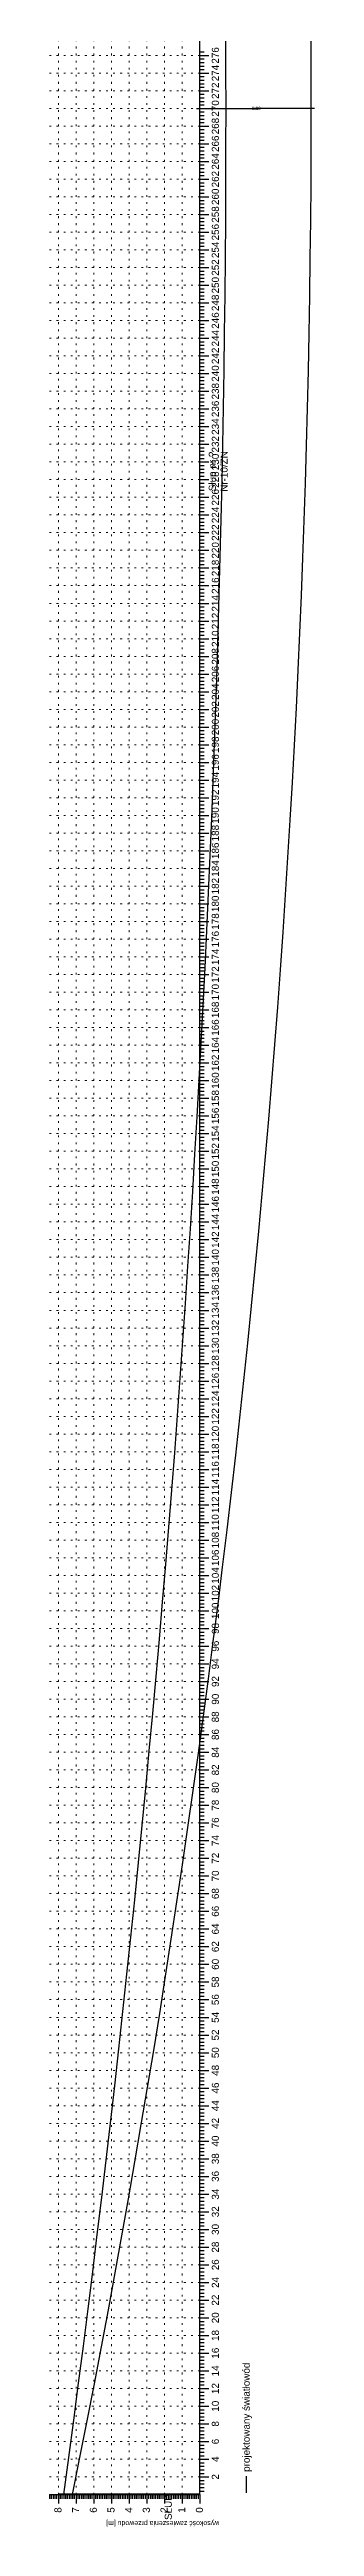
# Model space of a CAD drawing. Header units: inches. Extents: x -863 to 1426, y 1206 to 1480.
# Drawn here: x 713.6 to 728.6, y 1205.9 to 1346 of the extents above; entities that cross this region are included whole.
import ezdxf
from ezdxf.enums import TextEntityAlignment as Align

# ---------------------------------------------------------------- set-up
doc = ezdxf.new("R2010")
doc.units = ezdxf.units.IN
doc.header["$MEASUREMENT"] = 0
doc.linetypes.add('ACAD_ISO07W100', pattern=[3, 0, -3])
doc.layers.add('ramka', color=7, linetype='Continuous', plot=False)
doc.styles.get("Standard").update_dxf_attribs({"font": 'arial.ttf'})
doc.dimstyles.get("Standard").update_dxf_attribs({"dimtxt": 0.25, "dimasz": 0.18, "dimexe": 0.18, "dimexo": 0.0625, "dimgap": -0.09, "dimtad": 0, "dimtih": 1, "dimtoh": 1, "dimzin": 0, "dimdsep": 46, "dimtxsty": 'Standard', "dimcen": 0.09, "dimadec": 0, "dimazin": 0, "dimtfac": 1, "dimtofl": 0, "dimtmove": 0, "dimatfit": 3, "dimfxl": 1, "dimtolj": 1, "dimtzin": 0, "dimarcsym": 0})

# ---------------------------------------------------------------- blocks, each defined once
blk = doc.blocks.new('*D19')
at = {"color": 0, "lineweight": -2}
for p, q in [((721.95, 1342.68), (725.46, 1342.68)), ((722.13, 1342.58), (722.13, 1342.86)), ((728.61, 1342.68), (725.1, 1342.68)), ((728.43, 1342.73), (728.43, 1342.86))]:
    blk.add_line(p, q, dxfattribs=at)
at = {"color": 0}
for points in [[(721.95, 1342.71), (721.95, 1342.65), (722.13, 1342.68)], [(728.61, 1342.71), (728.61, 1342.65), (728.43, 1342.68)]]:
    blk.add_solid(points, dxfattribs=at)
at = {"layer": 'Defpoints', "color": 0}
for p in [(722.13, 1342.68), (722.13, 1342.52), (728.43, 1342.67)]:
    blk.add_point(p, dxfattribs=at)
at = {"color": 0, "lineweight": 25, "insert": (725.28, 1342.68), "char_height": 0.18, "attachment_point": 5}
blk.add_mtext('\\A1;-6.30', dxfattribs=at)

msp = doc.modelspace()

# ---------------------------------------------------------------- linework, layer by layer
at = {"linetype": 'ACAD_ISO07W100', "lineweight": 15, "ltscale": 0.1}
for p, q in [((714.131, 1207.677), (714.131, 1477.677)), ((715.131, 1207.677), (715.131, 1477.677)), ((716.131, 1207.677), (716.131, 1477.677)), ((717.131, 1207.677), (717.131, 1477.677)), ((718.131, 1207.677), (718.131, 1477.677)), ((719.131, 1207.677), (719.131, 1477.677)), ((720.131, 1207.677), (720.131, 1477.677)), ((721.131, 1207.677), (721.131, 1477.677)), ((722.131, 1207.677), (722.131, 1477.677)), ((722.131, 1345.677), (713.631, 1345.677)), ((722.131, 1344.677), (713.631, 1344.677)), ((722.131, 1343.677), (713.631, 1343.677)), ((722.131, 1342.677), (713.631, 1342.677)), ((722.131, 1341.677), (713.631, 1341.677)), ((722.131, 1340.677), (713.631, 1340.677)), ((722.131, 1339.677), (713.631, 1339.677)), ((722.131, 1338.677), (713.631, 1338.677)), ((722.131, 1337.677), (713.631, 1337.677)), ((722.131, 1336.677), (713.631, 1336.677)), ((722.131, 1335.677), (713.631, 1335.677)), ((722.131, 1334.677), (713.631, 1334.677)), ((722.131, 1333.677), (713.631, 1333.677)), ((722.131, 1332.677), (713.631, 1332.677)), ((722.131, 1331.677), (713.631, 1331.677)), ((722.131, 1330.677), (713.631, 1330.677)), ((722.131, 1329.677), (713.631, 1329.677)), ((722.131, 1328.677), (713.631, 1328.677)), ((722.131, 1327.677), (713.631, 1327.677)), ((722.131, 1326.677), (713.631, 1326.677)), ((722.131, 1325.677), (713.631, 1325.677)), ((722.131, 1324.677), (713.631, 1324.677)), ((722.131, 1323.677), (713.631, 1323.677)), ((722.131, 1322.677), (713.631, 1322.677)), ((722.131, 1321.677), (713.631, 1321.677)), ((722.131, 1320.677), (713.631, 1320.677)), ((722.131, 1319.677), (713.631, 1319.677)), ((722.131, 1318.677), (713.631, 1318.677)), ((722.131, 1317.677), (713.631, 1317.677)), ((722.131, 1316.677), (713.631, 1316.677)), ((722.131, 1315.677), (713.631, 1315.677)), ((722.131, 1314.677), (713.631, 1314.677)), ((722.131, 1313.677), (713.631, 1313.677)), ((722.131, 1312.677), (713.631, 1312.677)), ((722.131, 1311.677), (713.631, 1311.677)), ((722.131, 1310.677), (713.631, 1310.677)), ((722.131, 1309.677), (713.631, 1309.677)), ((722.131, 1308.677), (713.631, 1308.677)), ((722.131, 1307.677), (713.631, 1307.677)), ((722.131, 1306.677), (713.631, 1306.677)), ((722.131, 1305.677), (713.631, 1305.677)), ((722.131, 1304.677), (713.631, 1304.677)), ((722.131, 1303.677), (713.631, 1303.677)), ((722.131, 1302.677), (713.631, 1302.677)), ((722.131, 1301.677), (713.631, 1301.677)), ((722.131, 1300.677), (713.631, 1300.677)), ((722.131, 1299.677), (713.631, 1299.677)), ((722.131, 1298.677), (713.631, 1298.677)), ((722.131, 1297.677), (713.631, 1297.677)), ((722.131, 1296.677), (713.631, 1296.677)), ((722.131, 1295.677), (713.631, 1295.677)), ((722.131, 1294.677), (713.631, 1294.677)), ((722.131, 1293.677), (713.631, 1293.677)), ((722.131, 1292.677), (713.631, 1292.677)), ((722.131, 1291.677), (713.631, 1291.677)), ((722.131, 1290.677), (713.631, 1290.677)), ((722.131, 1289.677), (713.631, 1289.677)), ((722.131, 1288.677), (713.631, 1288.677)), ((722.131, 1287.677), (713.631, 1287.677)), ((722.131, 1286.677), (713.631, 1286.677)), ((722.131, 1285.677), (713.631, 1285.677)), ((722.131, 1284.677), (713.631, 1284.677)), ((722.131, 1283.677), (713.631, 1283.677)), ((722.131, 1282.677), (713.631, 1282.677)), ((722.131, 1281.677), (713.631, 1281.677)), ((722.131, 1280.677), (713.631, 1280.677)), ((722.131, 1279.677), (713.631, 1279.677)), ((722.131, 1278.677), (713.631, 1278.677)), ((722.131, 1277.677), (713.631, 1277.677)), ((722.131, 1276.677), (713.631, 1276.677)), ((722.131, 1275.677), (713.631, 1275.677)), ((722.131, 1274.677), (713.631, 1274.677)), ((722.131, 1273.677), (713.631, 1273.677)), ((722.131, 1272.677), (713.631, 1272.677)), ((722.131, 1271.677), (713.631, 1271.677)), ((722.131, 1270.677), (713.631, 1270.677)), ((722.131, 1269.677), (713.631, 1269.677)), ((722.131, 1268.677), (713.631, 1268.677)), ((722.131, 1267.677), (713.631, 1267.677)), ((722.131, 1266.677), (713.631, 1266.677)), ((722.131, 1265.677), (713.631, 1265.677)), ((722.131, 1264.677), (713.631, 1264.677)), ((722.131, 1263.677), (713.631, 1263.677)), ((722.131, 1262.677), (713.631, 1262.677)), ((722.131, 1261.677), (713.631, 1261.677)), ((722.131, 1260.677), (713.631, 1260.677)), ((722.131, 1259.677), (713.631, 1259.677)), ((722.131, 1258.677), (713.631, 1258.677)), ((722.131, 1257.677), (713.631, 1257.677)), ((722.131, 1256.677), (713.631, 1256.677)), ((722.131, 1255.677), (713.631, 1255.677)), ((722.131, 1254.677), (713.631, 1254.677)), ((722.131, 1253.677), (713.631, 1253.677)), ((722.131, 1252.677), (713.631, 1252.677)), ((722.131, 1251.677), (713.631, 1251.677)), ((722.131, 1250.677), (713.631, 1250.677)), ((722.131, 1249.677), (713.631, 1249.677)), ((722.131, 1248.677), (713.631, 1248.677)), ((722.131, 1247.677), (713.631, 1247.677)), ((722.131, 1246.677), (713.631, 1246.677)), ((722.131, 1245.677), (713.631, 1245.677)), ((722.131, 1244.677), (713.631, 1244.677)), ((722.131, 1243.677), (713.631, 1243.677)), ((722.131, 1242.677), (713.631, 1242.677)), ((722.131, 1241.677), (713.631, 1241.677)), ((722.131, 1240.677), (713.631, 1240.677)), ((722.131, 1239.677), (713.631, 1239.677)), ((722.131, 1238.677), (713.631, 1238.677)), ((722.131, 1237.677), (713.631, 1237.677)), ((722.131, 1236.677), (713.631, 1236.677)), ((722.131, 1235.677), (713.631, 1235.677)), ((722.131, 1234.677), (713.631, 1234.677)), ((722.131, 1233.677), (713.631, 1233.677)), ((722.131, 1232.677), (713.631, 1232.677)), ((722.131, 1231.677), (713.631, 1231.677)), ((722.131, 1230.677), (713.631, 1230.677)), ((722.131, 1229.677), (713.631, 1229.677)), ((722.131, 1228.677), (713.631, 1228.677)), ((722.131, 1227.677), (713.631, 1227.677)), ((722.131, 1226.677), (713.631, 1226.677)), ((722.131, 1225.677), (713.631, 1225.677)), ((722.131, 1224.677), (713.631, 1224.677)), ((722.131, 1223.677), (713.631, 1223.677)), ((722.131, 1222.677), (713.631, 1222.677)), ((722.131, 1221.677), (713.631, 1221.677)), ((722.131, 1220.677), (713.631, 1220.677)), ((722.131, 1219.677), (713.631, 1219.677)), ((722.131, 1218.677), (713.631, 1218.677)), ((722.131, 1217.677), (713.631, 1217.677)), ((722.131, 1216.677), (713.631, 1216.677)), ((722.131, 1215.677), (713.631, 1215.677)), ((722.131, 1214.677), (713.631, 1214.677)), ((722.131, 1213.677), (713.631, 1213.677)), ((722.131, 1212.677), (713.631, 1212.677)), ((722.131, 1211.677), (713.631, 1211.677)), ((722.131, 1210.677), (713.631, 1210.677)), ((722.131, 1209.677), (713.631, 1209.677)), ((722.131, 1208.677), (713.631, 1208.677))]:
    msp.add_line(p, q, dxfattribs=at)
for p, q in [((722.131, 1207.677), (722.131, 1477.677)), ((722.131, 1345.877), (722.381, 1345.877)), ((722.131, 1345.677), (722.631, 1345.677)), ((722.131, 1345.477), (722.381, 1345.477)), ((722.131, 1345.277), (722.381, 1345.277)), ((722.131, 1345.077), (722.381, 1345.077)), ((722.131, 1344.877), (722.381, 1344.877)), ((722.131, 1344.677), (722.631, 1344.677)), ((722.131, 1344.477), (722.381, 1344.477)), ((722.131, 1344.277), (722.381, 1344.277)), ((722.131, 1344.077), (722.381, 1344.077)), ((722.131, 1343.877), (722.381, 1343.877)), ((722.131, 1343.677), (722.631, 1343.677)), ((722.131, 1343.477), (722.381, 1343.477)), ((722.131, 1343.277), (722.381, 1343.277)), ((722.131, 1343.077), (722.381, 1343.077)), ((722.131, 1342.877), (722.381, 1342.877)), ((722.131, 1342.677), (722.631, 1342.677)), ((722.131, 1342.477), (722.381, 1342.477)), ((722.131, 1342.277), (722.381, 1342.277)), ((722.131, 1342.077), (722.381, 1342.077)), ((722.131, 1341.877), (722.381, 1341.877)), ((722.131, 1341.677), (722.631, 1341.677)), ((722.131, 1341.477), (722.381, 1341.477)), ((722.131, 1341.277), (722.381, 1341.277)), ((722.131, 1341.077), (722.381, 1341.077)), ((722.131, 1340.877), (722.381, 1340.877)), ((722.131, 1340.677), (722.631, 1340.677)), ((722.131, 1340.477), (722.381, 1340.477)), ((722.131, 1340.277), (722.381, 1340.277)), ((722.131, 1340.077), (722.381, 1340.077)), ((722.131, 1339.877), (722.381, 1339.877)), ((722.131, 1339.677), (722.631, 1339.677)), ((722.131, 1339.477), (722.381, 1339.477)), ((722.131, 1339.277), (722.381, 1339.277)), ((722.131, 1339.077), (722.381, 1339.077)), ((722.131, 1338.877), (722.381, 1338.877)), ((722.131, 1338.677), (722.631, 1338.677)), ((722.131, 1338.477), (722.381, 1338.477)), ((722.131, 1338.277), (722.381, 1338.277)), ((722.131, 1338.077), (722.381, 1338.077)), ((722.131, 1337.877), (722.381, 1337.877)), ((722.131, 1337.677), (722.631, 1337.677)), ((722.131, 1337.477), (722.381, 1337.477)), ((722.131, 1337.277), (722.381, 1337.277)), ((722.131, 1337.077), (722.381, 1337.077)), ((722.131, 1336.877), (722.381, 1336.877)), ((722.131, 1336.677), (722.631, 1336.677)), ((722.131, 1336.477), (722.381, 1336.477)), ((722.131, 1336.277), (722.381, 1336.277)), ((722.131, 1336.077), (722.381, 1336.077)), ((722.131, 1335.877), (722.381, 1335.877)), ((722.131, 1335.677), (722.631, 1335.677)), ((722.131, 1335.477), (722.381, 1335.477)), ((722.131, 1335.277), (722.381, 1335.277)), ((722.131, 1335.077), (722.381, 1335.077)), ((722.131, 1334.877), (722.381, 1334.877)), ((722.131, 1334.677), (722.631, 1334.677)), ((722.131, 1334.477), (722.381, 1334.477)), ((722.131, 1334.277), (722.381, 1334.277)), ((722.131, 1334.077), (722.381, 1334.077)), ((722.131, 1333.877), (722.381, 1333.877)), ((722.131, 1333.677), (722.631, 1333.677)), ((722.131, 1333.477), (722.381, 1333.477)), ((722.131, 1333.277), (722.381, 1333.277)), ((722.131, 1333.077), (722.381, 1333.077)), ((722.131, 1332.877), (722.381, 1332.877)), ((722.131, 1332.677), (722.631, 1332.677)), ((722.131, 1332.477), (722.381, 1332.477)), ((722.131, 1332.277), (722.381, 1332.277)), ((722.131, 1332.077), (722.381, 1332.077)), ((722.131, 1331.877), (722.381, 1331.877)), ((722.131, 1331.677), (722.631, 1331.677)), ((722.131, 1331.477), (722.381, 1331.477)), ((722.131, 1331.277), (722.381, 1331.277)), ((722.131, 1331.077), (722.381, 1331.077)), ((722.131, 1330.877), (722.381, 1330.877)), ((722.131, 1330.677), (722.631, 1330.677)), ((722.131, 1330.477), (722.381, 1330.477)), ((722.131, 1330.277), (722.381, 1330.277)), ((722.131, 1330.077), (722.381, 1330.077)), ((722.131, 1329.877), (722.381, 1329.877)), ((722.131, 1329.677), (722.631, 1329.677)), ((722.131, 1329.477), (722.381, 1329.477)), ((722.131, 1329.277), (722.381, 1329.277)), ((722.131, 1329.077), (722.381, 1329.077)), ((722.131, 1328.877), (722.381, 1328.877)), ((722.131, 1328.677), (722.631, 1328.677)), ((722.131, 1328.477), (722.381, 1328.477)), ((722.131, 1328.277), (722.381, 1328.277)), ((722.131, 1328.077), (722.381, 1328.077)), ((722.131, 1327.877), (722.381, 1327.877)), ((722.131, 1327.677), (722.631, 1327.677)), ((722.131, 1327.477), (722.381, 1327.477)), ((722.131, 1327.277), (722.381, 1327.277)), ((722.131, 1327.077), (722.381, 1327.077)), ((722.131, 1326.877), (722.381, 1326.877)), ((722.131, 1326.677), (722.631, 1326.677)), ((722.131, 1326.477), (722.381, 1326.477)), ((722.131, 1326.277), (722.381, 1326.277)), ((722.131, 1326.077), (722.381, 1326.077)), ((722.131, 1325.877), (722.381, 1325.877)), ((722.131, 1325.677), (722.631, 1325.677)), ((722.131, 1325.477), (722.381, 1325.477)), ((722.131, 1325.277), (722.381, 1325.277)), ((722.131, 1325.077), (722.381, 1325.077)), ((722.131, 1324.877), (722.381, 1324.877)), ((722.131, 1324.677), (722.631, 1324.677)), ((722.131, 1324.477), (722.381, 1324.477)), ((722.131, 1324.277), (722.381, 1324.277)), ((722.131, 1324.077), (722.381, 1324.077)), ((722.131, 1323.877), (722.381, 1323.877)), ((722.131, 1323.677), (722.631, 1323.677)), ((722.131, 1323.477), (722.381, 1323.477)), ((722.131, 1323.277), (722.381, 1323.277)), ((722.131, 1323.077), (722.381, 1323.077)), ((722.131, 1322.877), (722.381, 1322.877)), ((722.131, 1322.677), (722.631, 1322.677)), ((722.131, 1322.477), (722.381, 1322.477)), ((722.131, 1322.277), (722.381, 1322.277)), ((722.131, 1322.077), (722.381, 1322.077)), ((722.131, 1321.877), (722.381, 1321.877)), ((722.131, 1321.677), (722.631, 1321.677)), ((722.131, 1321.477), (722.381, 1321.477)), ((722.131, 1321.277), (722.381, 1321.277)), ((722.131, 1321.077), (722.381, 1321.077)), ((722.131, 1320.877), (722.381, 1320.877)), ((722.131, 1320.677), (722.631, 1320.677)), ((722.131, 1320.477), (722.381, 1320.477)), ((722.131, 1320.277), (722.381, 1320.277)), ((722.131, 1320.077), (722.381, 1320.077)), ((722.131, 1319.877), (722.381, 1319.877)), ((722.131, 1319.677), (722.631, 1319.677)), ((722.131, 1319.477), (722.381, 1319.477)), ((722.131, 1319.277), (722.381, 1319.277)), ((722.131, 1319.077), (722.381, 1319.077)), ((722.131, 1318.877), (722.381, 1318.877)), ((722.131, 1318.677), (722.631, 1318.677)), ((722.131, 1318.477), (722.381, 1318.477)), ((722.131, 1318.277), (722.381, 1318.277)), ((722.131, 1318.077), (722.381, 1318.077)), ((722.131, 1317.877), (722.381, 1317.877)), ((722.131, 1317.677), (722.631, 1317.677)), ((722.131, 1317.477), (722.381, 1317.477)), ((722.131, 1317.277), (722.381, 1317.277)), ((722.131, 1317.077), (722.381, 1317.077)), ((722.131, 1316.877), (722.381, 1316.877)), ((722.131, 1316.677), (722.631, 1316.677)), ((722.131, 1316.477), (722.381, 1316.477)), ((722.131, 1316.277), (722.381, 1316.277)), ((722.131, 1316.077), (722.381, 1316.077)), ((722.131, 1315.877), (722.381, 1315.877)), ((722.131, 1315.677), (722.631, 1315.677)), ((722.131, 1315.477), (722.381, 1315.477)), ((722.131, 1315.277), (722.381, 1315.277)), ((722.131, 1315.077), (722.381, 1315.077)), ((722.131, 1314.877), (722.381, 1314.877)), ((722.131, 1314.677), (722.631, 1314.677)), ((722.131, 1314.477), (722.381, 1314.477)), ((722.131, 1314.277), (722.381, 1314.277)), ((722.131, 1314.077), (722.381, 1314.077)), ((722.131, 1313.877), (722.381, 1313.877)), ((722.131, 1313.677), (722.631, 1313.677)), ((722.131, 1313.477), (722.381, 1313.477)), ((722.131, 1313.277), (722.381, 1313.277)), ((722.131, 1313.077), (722.381, 1313.077)), ((722.131, 1312.877), (722.381, 1312.877)), ((722.131, 1312.677), (722.631, 1312.677)), ((722.131, 1312.477), (722.381, 1312.477)), ((722.131, 1312.277), (722.381, 1312.277)), ((722.131, 1312.077), (722.381, 1312.077)), ((722.131, 1311.877), (722.381, 1311.877)), ((722.131, 1311.677), (722.631, 1311.677)), ((722.131, 1311.477), (722.381, 1311.477)), ((722.131, 1311.277), (722.381, 1311.277)), ((722.131, 1311.077), (722.381, 1311.077)), ((722.131, 1310.877), (722.381, 1310.877)), ((722.131, 1310.677), (722.631, 1310.677)), ((722.131, 1310.477), (722.381, 1310.477)), ((722.131, 1310.277), (722.381, 1310.277)), ((722.131, 1310.077), (722.381, 1310.077)), ((722.131, 1309.877), (722.381, 1309.877)), ((722.131, 1309.677), (722.631, 1309.677)), ((722.131, 1309.477), (722.381, 1309.477)), ((722.131, 1309.277), (722.381, 1309.277)), ((722.131, 1309.077), (722.381, 1309.077)), ((722.131, 1308.877), (722.381, 1308.877)), ((722.131, 1308.677), (722.631, 1308.677)), ((722.131, 1308.477), (722.381, 1308.477)), ((722.131, 1308.277), (722.381, 1308.277)), ((722.131, 1308.077), (722.381, 1308.077)), ((722.131, 1307.877), (722.381, 1307.877)), ((722.131, 1307.677), (722.631, 1307.677)), ((722.131, 1307.477), (722.381, 1307.477)), ((722.131, 1307.277), (722.381, 1307.277)), ((722.131, 1307.077), (722.381, 1307.077)), ((722.131, 1306.877), (722.381, 1306.877)), ((722.131, 1306.677), (722.631, 1306.677)), ((722.131, 1306.477), (722.381, 1306.477)), ((722.131, 1306.277), (722.381, 1306.277)), ((722.131, 1306.077), (722.381, 1306.077)), ((722.131, 1305.877), (722.381, 1305.877)), ((722.131, 1305.677), (722.631, 1305.677)), ((722.131, 1305.477), (722.381, 1305.477)), ((722.131, 1305.277), (722.381, 1305.277)), ((722.131, 1305.077), (722.381, 1305.077)), ((722.131, 1304.877), (722.381, 1304.877)), ((722.131, 1304.677), (722.631, 1304.677)), ((722.131, 1304.477), (722.381, 1304.477)), ((722.131, 1304.277), (722.381, 1304.277)), ((722.131, 1304.077), (722.381, 1304.077)), ((722.131, 1303.877), (722.381, 1303.877)), ((722.131, 1303.677), (722.631, 1303.677)), ((722.131, 1303.477), (722.381, 1303.477)), ((722.131, 1303.277), (722.381, 1303.277)), ((722.131, 1303.077), (722.381, 1303.077)), ((722.131, 1302.877), (722.381, 1302.877)), ((722.131, 1302.677), (722.631, 1302.677)), ((722.131, 1302.477), (722.381, 1302.477)), ((722.131, 1302.277), (722.381, 1302.277)), ((722.131, 1302.077), (722.381, 1302.077)), ((722.131, 1301.877), (722.381, 1301.877)), ((722.131, 1301.677), (722.631, 1301.677)), ((722.131, 1301.477), (722.381, 1301.477)), ((722.131, 1301.277), (722.381, 1301.277)), ((722.131, 1301.077), (722.381, 1301.077)), ((722.131, 1300.877), (722.381, 1300.877)), ((722.131, 1300.677), (722.631, 1300.677)), ((722.131, 1300.477), (722.381, 1300.477)), ((722.131, 1300.277), (722.381, 1300.277)), ((722.131, 1300.077), (722.381, 1300.077)), ((722.131, 1299.877), (722.381, 1299.877)), ((722.131, 1299.677), (722.631, 1299.677)), ((722.131, 1299.477), (722.381, 1299.477)), ((722.131, 1299.277), (722.381, 1299.277)), ((722.131, 1299.077), (722.381, 1299.077)), ((722.131, 1298.877), (722.381, 1298.877)), ((722.131, 1298.677), (722.631, 1298.677)), ((722.131, 1298.477), (722.381, 1298.477)), ((722.131, 1298.277), (722.381, 1298.277)), ((722.131, 1298.077), (722.381, 1298.077)), ((722.131, 1297.877), (722.381, 1297.877)), ((722.131, 1297.677), (722.631, 1297.677)), ((722.131, 1297.477), (722.381, 1297.477)), ((722.131, 1297.277), (722.381, 1297.277)), ((722.131, 1297.077), (722.381, 1297.077)), ((722.131, 1296.877), (722.381, 1296.877)), ((722.131, 1296.677), (722.631, 1296.677)), ((722.131, 1296.477), (722.381, 1296.477)), ((722.131, 1296.277), (722.381, 1296.277)), ((722.131, 1296.077), (722.381, 1296.077)), ((722.131, 1295.877), (722.381, 1295.877)), ((722.131, 1295.677), (722.631, 1295.677)), ((722.131, 1295.477), (722.381, 1295.477)), ((722.131, 1295.277), (722.381, 1295.277)), ((722.131, 1295.077), (722.381, 1295.077)), ((722.131, 1294.877), (722.381, 1294.877)), ((722.131, 1294.677), (722.631, 1294.677)), ((722.131, 1294.477), (722.381, 1294.477)), ((722.131, 1294.277), (722.381, 1294.277)), ((722.131, 1294.077), (722.381, 1294.077)), ((722.131, 1293.877), (722.381, 1293.877)), ((722.131, 1293.677), (722.631, 1293.677)), ((722.131, 1293.477), (722.381, 1293.477)), ((722.131, 1293.277), (722.381, 1293.277)), ((722.131, 1293.077), (722.381, 1293.077)), ((722.131, 1292.877), (722.381, 1292.877)), ((722.131, 1292.677), (722.631, 1292.677)), ((722.131, 1292.477), (722.381, 1292.477)), ((722.131, 1292.277), (722.381, 1292.277)), ((722.131, 1292.077), (722.381, 1292.077)), ((722.131, 1291.877), (722.381, 1291.877)), ((722.131, 1291.677), (722.631, 1291.677)), ((722.131, 1291.477), (722.381, 1291.477)), ((722.131, 1291.277), (722.381, 1291.277)), ((722.131, 1291.077), (722.381, 1291.077)), ((722.131, 1290.877), (722.381, 1290.877)), ((722.131, 1290.677), (722.631, 1290.677)), ((722.131, 1290.477), (722.381, 1290.477)), ((722.131, 1290.277), (722.381, 1290.277)), ((722.131, 1290.077), (722.381, 1290.077)), ((722.131, 1289.877), (722.381, 1289.877)), ((722.131, 1289.677), (722.631, 1289.677)), ((722.131, 1289.477), (722.381, 1289.477)), ((722.131, 1289.277), (722.381, 1289.277)), ((722.131, 1289.077), (722.381, 1289.077)), ((722.131, 1288.877), (722.381, 1288.877)), ((722.131, 1288.677), (722.631, 1288.677)), ((722.131, 1288.477), (722.381, 1288.477)), ((722.131, 1288.277), (722.381, 1288.277)), ((722.131, 1288.077), (722.381, 1288.077)), ((722.131, 1287.877), (722.381, 1287.877)), ((722.131, 1287.677), (722.631, 1287.677)), ((722.131, 1287.477), (722.381, 1287.477)), ((722.131, 1287.277), (722.381, 1287.277)), ((722.131, 1287.077), (722.381, 1287.077)), ((722.131, 1286.877), (722.381, 1286.877)), ((722.131, 1286.677), (722.631, 1286.677)), ((722.131, 1286.477), (722.381, 1286.477)), ((722.131, 1286.277), (722.381, 1286.277)), ((722.131, 1286.077), (722.381, 1286.077)), ((722.131, 1285.877), (722.381, 1285.877)), ((722.131, 1285.677), (722.631, 1285.677)), ((722.131, 1285.477), (722.381, 1285.477)), ((722.131, 1285.277), (722.381, 1285.277)), ((722.131, 1285.077), (722.381, 1285.077)), ((722.131, 1284.877), (722.381, 1284.877)), ((722.131, 1284.677), (722.631, 1284.677)), ((722.131, 1284.477), (722.381, 1284.477)), ((722.131, 1284.277), (722.381, 1284.277)), ((722.131, 1284.077), (722.381, 1284.077)), ((722.131, 1283.877), (722.381, 1283.877)), ((722.131, 1283.677), (722.631, 1283.677)), ((722.131, 1283.477), (722.381, 1283.477)), ((722.131, 1283.277), (722.381, 1283.277)), ((722.131, 1283.077), (722.381, 1283.077)), ((722.131, 1282.877), (722.381, 1282.877)), ((722.131, 1282.677), (722.631, 1282.677)), ((722.131, 1282.477), (722.381, 1282.477)), ((722.131, 1282.277), (722.381, 1282.277)), ((722.131, 1282.077), (722.381, 1282.077)), ((722.131, 1281.877), (722.381, 1281.877)), ((722.131, 1281.677), (722.631, 1281.677)), ((722.131, 1281.477), (722.381, 1281.477)), ((722.131, 1281.277), (722.381, 1281.277)), ((722.131, 1281.077), (722.381, 1281.077)), ((722.131, 1280.877), (722.381, 1280.877)), ((722.131, 1280.677), (722.631, 1280.677)), ((722.131, 1280.477), (722.381, 1280.477)), ((722.131, 1280.277), (722.381, 1280.277)), ((722.131, 1280.077), (722.381, 1280.077)), ((722.131, 1279.877), (722.381, 1279.877)), ((722.131, 1279.677), (722.631, 1279.677)), ((722.131, 1279.477), (722.381, 1279.477)), ((722.131, 1279.277), (722.381, 1279.277)), ((722.131, 1279.077), (722.381, 1279.077)), ((722.131, 1278.877), (722.381, 1278.877)), ((722.131, 1278.677), (722.631, 1278.677)), ((722.131, 1278.477), (722.381, 1278.477)), ((722.131, 1278.277), (722.381, 1278.277)), ((722.131, 1278.077), (722.381, 1278.077)), ((722.131, 1277.877), (722.381, 1277.877)), ((722.131, 1277.677), (722.631, 1277.677)), ((722.131, 1277.477), (722.381, 1277.477)), ((722.131, 1277.277), (722.381, 1277.277)), ((722.131, 1277.077), (722.381, 1277.077)), ((722.131, 1276.877), (722.381, 1276.877)), ((722.131, 1276.677), (722.631, 1276.677)), ((722.131, 1276.477), (722.381, 1276.477)), ((722.131, 1276.277), (722.381, 1276.277)), ((722.131, 1276.077), (722.381, 1276.077)), ((722.131, 1275.877), (722.381, 1275.877)), ((722.131, 1275.677), (722.631, 1275.677)), ((722.131, 1275.477), (722.381, 1275.477)), ((722.131, 1275.277), (722.381, 1275.277)), ((722.131, 1275.077), (722.381, 1275.077)), ((722.131, 1274.877), (722.381, 1274.877)), ((722.131, 1274.677), (722.631, 1274.677)), ((722.131, 1274.477), (722.381, 1274.477)), ((722.131, 1274.277), (722.381, 1274.277)), ((722.131, 1274.077), (722.381, 1274.077)), ((722.131, 1273.877), (722.381, 1273.877)), ((722.131, 1273.677), (722.631, 1273.677)), ((722.131, 1273.477), (722.381, 1273.477)), ((722.131, 1273.277), (722.381, 1273.277)), ((722.131, 1273.077), (722.381, 1273.077)), ((722.131, 1272.877), (722.381, 1272.877)), ((722.131, 1272.677), (722.631, 1272.677)), ((722.131, 1272.477), (722.381, 1272.477)), ((722.131, 1272.277), (722.381, 1272.277)), ((722.131, 1272.077), (722.381, 1272.077)), ((722.131, 1271.877), (722.381, 1271.877)), ((722.131, 1271.677), (722.631, 1271.677)), ((722.131, 1271.477), (722.381, 1271.477)), ((722.131, 1271.277), (722.381, 1271.277)), ((722.131, 1271.077), (722.381, 1271.077)), ((722.131, 1270.877), (722.381, 1270.877)), ((722.131, 1270.677), (722.631, 1270.677)), ((722.131, 1270.477), (722.381, 1270.477)), ((722.131, 1270.277), (722.381, 1270.277)), ((722.131, 1270.077), (722.381, 1270.077)), ((722.131, 1269.877), (722.381, 1269.877)), ((722.131, 1269.677), (722.631, 1269.677)), ((722.131, 1269.477), (722.381, 1269.477)), ((722.131, 1269.277), (722.381, 1269.277)), ((722.131, 1269.077), (722.381, 1269.077)), ((722.131, 1268.877), (722.381, 1268.877)), ((722.131, 1268.677), (722.631, 1268.677)), ((722.131, 1268.477), (722.381, 1268.477)), ((722.131, 1268.277), (722.381, 1268.277)), ((722.131, 1268.077), (722.381, 1268.077)), ((722.131, 1267.877), (722.381, 1267.877)), ((722.131, 1267.677), (722.631, 1267.677)), ((722.131, 1267.477), (722.381, 1267.477)), ((722.131, 1267.277), (722.381, 1267.277)), ((722.131, 1267.077), (722.381, 1267.077)), ((722.131, 1266.877), (722.381, 1266.877)), ((722.131, 1266.677), (722.631, 1266.677)), ((722.131, 1266.477), (722.381, 1266.477)), ((722.131, 1266.277), (722.381, 1266.277)), ((722.131, 1266.077), (722.381, 1266.077)), ((722.131, 1265.877), (722.381, 1265.877)), ((722.131, 1265.677), (722.631, 1265.677)), ((722.131, 1265.477), (722.381, 1265.477)), ((722.131, 1265.277), (722.381, 1265.277)), ((722.131, 1265.077), (722.381, 1265.077)), ((722.131, 1264.877), (722.381, 1264.877)), ((722.131, 1264.677), (722.631, 1264.677)), ((722.131, 1264.477), (722.381, 1264.477)), ((722.131, 1264.277), (722.381, 1264.277)), ((722.131, 1264.077), (722.381, 1264.077)), ((722.131, 1263.877), (722.381, 1263.877)), ((722.131, 1263.677), (722.631, 1263.677)), ((722.131, 1263.477), (722.381, 1263.477)), ((722.131, 1263.277), (722.381, 1263.277)), ((722.131, 1263.077), (722.381, 1263.077)), ((722.131, 1262.877), (722.381, 1262.877)), ((722.131, 1262.677), (722.631, 1262.677)), ((722.131, 1262.477), (722.381, 1262.477)), ((722.131, 1262.277), (722.381, 1262.277)), ((722.131, 1262.077), (722.381, 1262.077)), ((722.131, 1261.877), (722.381, 1261.877)), ((722.131, 1261.677), (722.631, 1261.677)), ((722.131, 1261.477), (722.381, 1261.477)), ((722.131, 1261.277), (722.381, 1261.277)), ((722.131, 1261.077), (722.381, 1261.077)), ((722.131, 1260.877), (722.381, 1260.877)), ((722.131, 1260.677), (722.631, 1260.677)), ((722.131, 1260.477), (722.381, 1260.477)), ((722.131, 1260.277), (722.381, 1260.277)), ((722.131, 1260.077), (722.381, 1260.077)), ((722.131, 1259.877), (722.381, 1259.877)), ((722.131, 1259.677), (722.631, 1259.677)), ((722.131, 1259.477), (722.381, 1259.477)), ((722.131, 1259.277), (722.381, 1259.277)), ((722.131, 1259.077), (722.381, 1259.077)), ((722.131, 1258.877), (722.381, 1258.877)), ((722.131, 1258.677), (722.631, 1258.677)), ((722.131, 1258.477), (722.381, 1258.477)), ((722.131, 1258.277), (722.381, 1258.277)), ((722.131, 1258.077), (722.381, 1258.077)), ((722.131, 1257.877), (722.381, 1257.877)), ((722.131, 1257.677), (722.631, 1257.677)), ((722.131, 1257.477), (722.381, 1257.477)), ((722.131, 1257.277), (722.381, 1257.277)), ((722.131, 1257.077), (722.381, 1257.077)), ((722.131, 1256.877), (722.381, 1256.877)), ((722.131, 1256.677), (722.631, 1256.677)), ((722.131, 1256.477), (722.381, 1256.477)), ((722.131, 1256.277), (722.381, 1256.277)), ((722.131, 1256.077), (722.381, 1256.077)), ((722.131, 1255.877), (722.381, 1255.877)), ((722.131, 1255.677), (722.631, 1255.677)), ((722.131, 1255.477), (722.381, 1255.477)), ((722.131, 1255.277), (722.381, 1255.277)), ((722.131, 1255.077), (722.381, 1255.077)), ((722.131, 1254.877), (722.381, 1254.877)), ((722.131, 1254.677), (722.631, 1254.677)), ((722.131, 1254.477), (722.381, 1254.477)), ((722.131, 1254.277), (722.381, 1254.277)), ((722.131, 1254.077), (722.381, 1254.077)), ((722.131, 1253.877), (722.381, 1253.877)), ((722.131, 1253.677), (722.631, 1253.677)), ((722.131, 1253.477), (722.381, 1253.477)), ((722.131, 1253.277), (722.381, 1253.277)), ((722.131, 1253.077), (722.381, 1253.077)), ((722.131, 1252.877), (722.381, 1252.877)), ((722.131, 1252.677), (722.631, 1252.677)), ((722.131, 1252.477), (722.381, 1252.477)), ((722.131, 1252.277), (722.381, 1252.277)), ((722.131, 1252.077), (722.381, 1252.077)), ((722.131, 1251.877), (722.381, 1251.877)), ((722.131, 1251.677), (722.631, 1251.677)), ((722.131, 1251.477), (722.381, 1251.477)), ((722.131, 1251.277), (722.381, 1251.277)), ((722.131, 1251.077), (722.381, 1251.077)), ((722.131, 1250.877), (722.381, 1250.877)), ((722.131, 1250.677), (722.631, 1250.677)), ((722.131, 1250.477), (722.381, 1250.477)), ((722.131, 1250.277), (722.381, 1250.277)), ((722.131, 1250.077), (722.381, 1250.077)), ((722.131, 1249.877), (722.381, 1249.877)), ((722.131, 1249.677), (722.631, 1249.677)), ((722.131, 1249.477), (722.381, 1249.477)), ((722.131, 1249.277), (722.381, 1249.277)), ((722.131, 1249.077), (722.381, 1249.077)), ((722.131, 1248.877), (722.381, 1248.877)), ((722.131, 1248.677), (722.631, 1248.677)), ((722.131, 1248.477), (722.381, 1248.477)), ((722.131, 1248.277), (722.381, 1248.277)), ((722.131, 1248.077), (722.381, 1248.077)), ((722.131, 1247.877), (722.381, 1247.877)), ((722.131, 1247.677), (722.631, 1247.677)), ((722.131, 1247.477), (722.381, 1247.477)), ((722.131, 1247.277), (722.381, 1247.277)), ((722.131, 1247.077), (722.381, 1247.077)), ((722.131, 1246.877), (722.381, 1246.877)), ((722.131, 1246.677), (722.631, 1246.677)), ((722.131, 1246.477), (722.381, 1246.477)), ((722.131, 1246.277), (722.381, 1246.277)), ((722.131, 1246.077), (722.381, 1246.077)), ((722.131, 1245.877), (722.381, 1245.877)), ((722.131, 1245.677), (722.631, 1245.677)), ((722.131, 1245.477), (722.381, 1245.477)), ((722.131, 1245.277), (722.381, 1245.277)), ((722.131, 1245.077), (722.381, 1245.077)), ((722.131, 1244.877), (722.381, 1244.877)), ((722.131, 1244.677), (722.631, 1244.677)), ((722.131, 1244.477), (722.381, 1244.477)), ((722.131, 1244.277), (722.381, 1244.277)), ((722.131, 1244.077), (722.381, 1244.077)), ((722.131, 1243.877), (722.381, 1243.877)), ((722.131, 1243.677), (722.631, 1243.677)), ((722.131, 1243.477), (722.381, 1243.477)), ((722.131, 1243.277), (722.381, 1243.277)), ((722.131, 1243.077), (722.381, 1243.077)), ((722.131, 1242.877), (722.381, 1242.877)), ((722.131, 1242.677), (722.631, 1242.677)), ((722.131, 1242.477), (722.381, 1242.477)), ((722.131, 1242.277), (722.381, 1242.277)), ((722.131, 1242.077), (722.381, 1242.077)), ((722.131, 1241.877), (722.381, 1241.877)), ((722.131, 1241.677), (722.631, 1241.677)), ((722.131, 1241.477), (722.381, 1241.477)), ((722.131, 1241.277), (722.381, 1241.277)), ((722.131, 1241.077), (722.381, 1241.077)), ((722.131, 1240.877), (722.381, 1240.877)), ((722.131, 1240.677), (722.631, 1240.677)), ((722.131, 1240.477), (722.381, 1240.477)), ((722.131, 1240.277), (722.381, 1240.277)), ((722.131, 1240.077), (722.381, 1240.077)), ((722.131, 1239.877), (722.381, 1239.877)), ((722.131, 1239.677), (722.631, 1239.677)), ((722.131, 1239.477), (722.381, 1239.477)), ((722.131, 1239.277), (722.381, 1239.277)), ((722.131, 1239.077), (722.381, 1239.077)), ((722.131, 1238.877), (722.381, 1238.877)), ((722.131, 1238.677), (722.631, 1238.677)), ((722.131, 1238.477), (722.381, 1238.477)), ((722.131, 1238.277), (722.381, 1238.277)), ((722.131, 1238.077), (722.381, 1238.077)), ((722.131, 1237.877), (722.381, 1237.877)), ((722.131, 1237.677), (722.631, 1237.677)), ((722.131, 1237.477), (722.381, 1237.477)), ((722.131, 1237.277), (722.381, 1237.277)), ((722.131, 1237.077), (722.381, 1237.077)), ((722.131, 1236.877), (722.381, 1236.877)), ((722.131, 1236.677), (722.631, 1236.677)), ((722.131, 1236.477), (722.381, 1236.477)), ((722.131, 1236.277), (722.381, 1236.277)), ((722.131, 1236.077), (722.381, 1236.077)), ((722.131, 1235.877), (722.381, 1235.877)), ((722.131, 1235.677), (722.631, 1235.677)), ((722.131, 1235.477), (722.381, 1235.477)), ((722.131, 1235.277), (722.381, 1235.277)), ((722.131, 1235.077), (722.381, 1235.077)), ((722.131, 1234.877), (722.381, 1234.877)), ((722.131, 1234.677), (722.631, 1234.677)), ((722.131, 1234.477), (722.381, 1234.477)), ((722.131, 1234.277), (722.381, 1234.277)), ((722.131, 1234.077), (722.381, 1234.077)), ((722.131, 1233.877), (722.381, 1233.877)), ((722.131, 1233.677), (722.631, 1233.677)), ((722.131, 1233.477), (722.381, 1233.477)), ((722.131, 1233.277), (722.381, 1233.277)), ((722.131, 1233.077), (722.381, 1233.077)), ((722.131, 1232.877), (722.381, 1232.877)), ((722.131, 1232.677), (722.631, 1232.677)), ((722.131, 1232.477), (722.381, 1232.477)), ((722.131, 1232.277), (722.381, 1232.277)), ((722.131, 1232.077), (722.381, 1232.077)), ((722.131, 1231.877), (722.381, 1231.877)), ((722.131, 1231.677), (722.631, 1231.677)), ((722.131, 1231.477), (722.381, 1231.477)), ((722.131, 1231.277), (722.381, 1231.277)), ((722.131, 1231.077), (722.381, 1231.077)), ((722.131, 1230.877), (722.381, 1230.877)), ((722.131, 1230.677), (722.631, 1230.677)), ((722.131, 1230.477), (722.381, 1230.477)), ((722.131, 1230.277), (722.381, 1230.277)), ((722.131, 1230.077), (722.381, 1230.077)), ((722.131, 1229.877), (722.381, 1229.877)), ((722.131, 1229.677), (722.631, 1229.677)), ((722.131, 1229.477), (722.381, 1229.477)), ((722.131, 1229.277), (722.381, 1229.277)), ((722.131, 1229.077), (722.381, 1229.077)), ((722.131, 1228.877), (722.381, 1228.877)), ((722.131, 1228.677), (722.631, 1228.677)), ((722.131, 1228.477), (722.381, 1228.477)), ((722.131, 1228.277), (722.381, 1228.277)), ((722.131, 1228.077), (722.381, 1228.077)), ((722.131, 1227.877), (722.381, 1227.877)), ((722.131, 1227.677), (722.631, 1227.677)), ((722.131, 1227.477), (722.381, 1227.477)), ((722.131, 1227.277), (722.381, 1227.277)), ((722.131, 1227.077), (722.381, 1227.077)), ((722.131, 1226.877), (722.381, 1226.877)), ((722.131, 1226.677), (722.631, 1226.677)), ((722.131, 1226.477), (722.381, 1226.477)), ((722.131, 1226.277), (722.381, 1226.277)), ((722.131, 1226.077), (722.381, 1226.077)), ((722.131, 1225.877), (722.381, 1225.877)), ((722.131, 1225.677), (722.631, 1225.677)), ((722.131, 1225.477), (722.381, 1225.477)), ((722.131, 1225.277), (722.381, 1225.277)), ((722.131, 1225.077), (722.381, 1225.077)), ((722.131, 1224.877), (722.381, 1224.877)), ((722.131, 1224.677), (722.631, 1224.677)), ((722.131, 1224.477), (722.381, 1224.477)), ((722.131, 1224.277), (722.381, 1224.277)), ((722.131, 1224.077), (722.381, 1224.077)), ((722.131, 1223.877), (722.381, 1223.877)), ((722.131, 1223.677), (722.631, 1223.677)), ((722.131, 1223.477), (722.381, 1223.477)), ((722.131, 1223.277), (722.381, 1223.277)), ((722.131, 1223.077), (722.381, 1223.077)), ((722.131, 1222.877), (722.381, 1222.877)), ((722.131, 1222.677), (722.631, 1222.677)), ((722.131, 1222.477), (722.381, 1222.477)), ((722.131, 1222.277), (722.381, 1222.277)), ((722.131, 1222.077), (722.381, 1222.077)), ((722.131, 1221.877), (722.381, 1221.877)), ((722.131, 1221.677), (722.631, 1221.677)), ((722.131, 1221.477), (722.381, 1221.477)), ((722.131, 1221.277), (722.381, 1221.277)), ((722.131, 1221.077), (722.381, 1221.077)), ((722.131, 1220.877), (722.381, 1220.877)), ((722.131, 1220.677), (722.631, 1220.677)), ((722.131, 1220.477), (722.381, 1220.477)), ((722.131, 1220.277), (722.381, 1220.277)), ((722.131, 1220.077), (722.381, 1220.077)), ((722.131, 1219.877), (722.381, 1219.877)), ((722.131, 1219.677), (722.631, 1219.677)), ((722.131, 1219.477), (722.381, 1219.477)), ((722.131, 1219.277), (722.381, 1219.277)), ((722.131, 1219.077), (722.381, 1219.077)), ((722.131, 1218.877), (722.381, 1218.877)), ((722.131, 1218.677), (722.631, 1218.677)), ((722.131, 1218.477), (722.381, 1218.477)), ((722.131, 1218.277), (722.381, 1218.277)), ((722.131, 1218.077), (722.381, 1218.077)), ((722.131, 1217.877), (722.381, 1217.877)), ((722.131, 1217.677), (722.631, 1217.677)), ((722.131, 1217.477), (722.381, 1217.477)), ((722.131, 1217.277), (722.381, 1217.277)), ((722.131, 1217.077), (722.381, 1217.077)), ((722.131, 1216.877), (722.381, 1216.877)), ((722.131, 1216.677), (722.631, 1216.677)), ((722.131, 1216.477), (722.381, 1216.477)), ((722.131, 1216.277), (722.381, 1216.277)), ((722.131, 1216.077), (722.381, 1216.077)), ((722.131, 1215.877), (722.381, 1215.877)), ((722.131, 1215.677), (722.631, 1215.677)), ((722.131, 1215.477), (722.381, 1215.477)), ((722.131, 1215.277), (722.381, 1215.277)), ((722.131, 1215.077), (722.381, 1215.077)), ((722.131, 1214.877), (722.381, 1214.877)), ((722.131, 1214.677), (722.631, 1214.677)), ((722.131, 1214.477), (722.381, 1214.477)), ((722.131, 1214.277), (722.381, 1214.277)), ((722.131, 1214.077), (722.381, 1214.077)), ((722.131, 1213.877), (722.381, 1213.877)), ((722.131, 1213.677), (722.631, 1213.677)), ((722.131, 1213.477), (722.381, 1213.477)), ((722.131, 1213.277), (722.381, 1213.277)), ((722.131, 1213.077), (722.381, 1213.077)), ((722.131, 1212.877), (722.381, 1212.877)), ((722.131, 1212.677), (722.631, 1212.677)), ((722.131, 1212.477), (722.381, 1212.477)), ((722.131, 1212.277), (722.381, 1212.277)), ((722.131, 1212.077), (722.381, 1212.077)), ((722.131, 1211.877), (722.381, 1211.877)), ((722.131, 1211.677), (722.631, 1211.677)), ((722.131, 1211.477), (722.381, 1211.477)), ((722.131, 1211.277), (722.381, 1211.277)), ((722.131, 1211.077), (722.381, 1211.077)), ((722.131, 1210.877), (722.381, 1210.877)), ((722.131, 1210.677), (722.631, 1210.677)), ((722.131, 1210.477), (722.381, 1210.477)), ((722.131, 1210.277), (722.381, 1210.277)), ((722.131, 1210.077), (722.381, 1210.077)), ((722.131, 1209.877), (722.381, 1209.877)), ((722.131, 1209.677), (722.631, 1209.677)), ((722.131, 1209.477), (722.381, 1209.477)), ((722.131, 1209.277), (722.381, 1209.277)), ((722.131, 1209.077), (722.381, 1209.077)), ((722.131, 1208.877), (722.381, 1208.877)), ((722.131, 1208.677), (722.631, 1208.677)), ((722.131, 1208.477), (722.381, 1208.477)), ((722.131, 1208.277), (722.381, 1208.277)), ((722.131, 1208.077), (722.381, 1208.077)), ((713.631, 1207.677), (722.131, 1207.677)), ((713.631, 1207.677), (713.631, 1207.427)), ((713.731, 1207.677), (713.731, 1207.427)), ((713.831, 1207.677), (713.831, 1207.427)), ((713.931, 1207.677), (713.931, 1207.427)), ((714.031, 1207.677), (714.031, 1207.427)), ((714.131, 1207.677), (714.131, 1207.177)), ((714.231, 1207.677), (714.231, 1207.427)), ((714.331, 1207.677), (714.331, 1207.427)), ((714.431, 1207.677), (714.431, 1207.427)), ((714.531, 1207.677), (714.531, 1207.427)), ((714.631, 1207.677), (714.631, 1207.427)), ((714.731, 1207.677), (714.731, 1207.427)), ((714.831, 1207.677), (714.831, 1207.427)), ((714.931, 1207.677), (714.931, 1207.427)), ((715.031, 1207.677), (715.031, 1207.427)), ((715.131, 1207.677), (715.131, 1207.177)), ((715.231, 1207.677), (715.231, 1207.427)), ((715.331, 1207.677), (715.331, 1207.427)), ((715.431, 1207.677), (715.431, 1207.427)), ((715.531, 1207.677), (715.531, 1207.427)), ((715.631, 1207.677), (715.631, 1207.427)), ((715.731, 1207.677), (715.731, 1207.427)), ((715.831, 1207.677), (715.831, 1207.427)), ((715.931, 1207.677), (715.931, 1207.427)), ((716.031, 1207.677), (716.031, 1207.427)), ((716.131, 1207.677), (716.131, 1207.177)), ((716.231, 1207.677), (716.231, 1207.427)), ((716.331, 1207.677), (716.331, 1207.427)), ((716.431, 1207.677), (716.431, 1207.427)), ((716.531, 1207.677), (716.531, 1207.427)), ((716.631, 1207.677), (716.631, 1207.427)), ((716.731, 1207.677), (716.731, 1207.427)), ((716.831, 1207.677), (716.831, 1207.427)), ((716.931, 1207.677), (716.931, 1207.427)), ((717.031, 1207.677), (717.031, 1207.427)), ((717.131, 1207.677), (717.131, 1207.177)), ((717.231, 1207.677), (717.231, 1207.427)), ((717.331, 1207.677), (717.331, 1207.427)), ((717.431, 1207.677), (717.431, 1207.427)), ((717.531, 1207.677), (717.531, 1207.427)), ((717.631, 1207.677), (717.631, 1207.427)), ((717.731, 1207.677), (717.731, 1207.427)), ((717.831, 1207.677), (717.831, 1207.427)), ((717.931, 1207.677), (717.931, 1207.427)), ((718.031, 1207.677), (718.031, 1207.427)), ((718.131, 1207.677), (718.131, 1207.177)), ((718.231, 1207.677), (718.231, 1207.427)), ((718.331, 1207.677), (718.331, 1207.427)), ((718.431, 1207.677), (718.431, 1207.427)), ((718.531, 1207.677), (718.531, 1207.427)), ((718.631, 1207.677), (718.631, 1207.427)), ((718.731, 1207.677), (718.731, 1207.427)), ((718.831, 1207.677), (718.831, 1207.427)), ((718.931, 1207.677), (718.931, 1207.427)), ((719.031, 1207.677), (719.031, 1207.427)), ((719.131, 1207.677), (719.131, 1207.177)), ((719.231, 1207.677), (719.231, 1207.427)), ((719.331, 1207.677), (719.331, 1207.427)), ((719.431, 1207.677), (719.431, 1207.427)), ((719.531, 1207.677), (719.531, 1207.427)), ((719.631, 1207.677), (719.631, 1207.427)), ((719.731, 1207.677), (719.731, 1207.427)), ((719.831, 1207.677), (719.831, 1207.427)), ((719.931, 1207.677), (719.931, 1207.427)), ((720.031, 1207.677), (720.031, 1207.427)), ((720.131, 1207.677), (720.131, 1207.177)), ((720.231, 1207.677), (720.231, 1207.427)), ((720.331, 1207.677), (720.331, 1207.427)), ((720.431, 1207.677), (720.431, 1207.427)), ((720.531, 1207.677), (720.531, 1207.427)), ((720.631, 1207.677), (720.631, 1207.427)), ((720.731, 1207.677), (720.731, 1207.427)), ((720.831, 1207.677), (720.831, 1207.427)), ((720.931, 1207.677), (720.931, 1207.427)), ((721.031, 1207.677), (721.031, 1207.427)), ((721.131, 1207.677), (721.131, 1207.177)), ((721.231, 1207.677), (721.231, 1207.427)), ((721.331, 1207.677), (721.331, 1207.427)), ((721.431, 1207.677), (721.431, 1207.427)), ((721.531, 1207.677), (721.531, 1207.427)), ((721.631, 1207.677), (721.631, 1207.427)), ((721.731, 1207.677), (721.731, 1207.427)), ((721.831, 1207.677), (721.831, 1207.427)), ((721.931, 1207.677), (721.931, 1207.427)), ((722.031, 1207.677), (722.031, 1207.427)), ((722.131, 1207.877), (722.381, 1207.877)), ((722.131, 1207.677), (722.131, 1207.177))]:
    msp.add_line(p, q)
at = {"color": 3, "lineweight": 25}
msp.add_line((724.761, 1207.782), (724.761, 1208.713), dxfattribs=at)
at = {"lineweight": 100}
msp.add_line((722.131, 1207.677), (714.131, 1207.677), dxfattribs=at)
at = {"lineweight": 30}
msp.add_arc((-273.626, 1342.677), 997.237, 352.219751, 7.780249, dxfattribs=at)
at = {"color": 3, "lineweight": 30}
msp.add_arc((46.681, 1342.677), 681.75, 348.578814, 11.421186, dxfattribs=at)
at = {"layer": 'ramka'}
msp.add_line((722.131, 1207.677), (722.131, 1342.677), dxfattribs=at)

# ---------------------------------------------------------------- texts
for s, p in [('276', (723.207, 1345.677)), ('274', (723.207, 1344.677)), ('272', (723.207, 1343.677)), ('270', (723.207, 1342.677)), ('268', (723.207, 1341.677)), ('266', (723.207, 1340.677)), ('264', (723.207, 1339.677)), ('262', (723.207, 1338.677)), ('260', (723.207, 1337.677)), ('258', (723.207, 1336.677)), ('256', (723.207, 1335.677)), ('254', (723.207, 1334.677)), ('252', (723.207, 1333.677)), ('250', (723.207, 1332.677)), ('248', (723.207, 1331.677)), ('246', (723.207, 1330.677)), ('244', (723.207, 1329.677)), ('242', (723.207, 1328.677)), ('240', (723.207, 1327.677)), ('238', (723.207, 1326.677)), ('236', (723.207, 1325.677)), ('234', (723.207, 1324.677)), ('232', (723.207, 1323.677)), ('230', (723.207, 1322.677)), ('228', (723.207, 1321.677)), ('226', (723.207, 1320.677)), ('224', (723.207, 1319.677)), ('222', (723.207, 1318.677)), ('220', (723.207, 1317.677)), ('218', (723.207, 1316.677)), ('216', (723.207, 1315.677)), ('214', (723.207, 1314.677)), ('212', (723.207, 1313.677)), ('210', (723.207, 1312.677)), ('208', (723.207, 1311.677)), ('206', (723.207, 1310.677)), ('204', (723.207, 1309.677)), ('202', (723.207, 1308.677)), ('200', (723.207, 1307.677)), ('198', (723.207, 1306.677)), ('196', (723.207, 1305.677)), ('194', (723.207, 1304.677)), ('192', (723.207, 1303.677)), ('190', (723.207, 1302.677)), ('188', (723.207, 1301.677)), ('186', (723.207, 1300.677)), ('184', (723.207, 1299.677)), ('182', (723.207, 1298.677)), ('180', (723.207, 1297.677)), ('178', (723.207, 1296.677)), ('176', (723.207, 1295.677)), ('174', (723.207, 1294.677)), ('172', (723.207, 1293.677)), ('170', (723.207, 1292.677)), ('168', (723.207, 1291.677)), ('166', (723.207, 1290.677)), ('164', (723.207, 1289.677)), ('162', (723.207, 1288.677)), ('160', (723.207, 1287.677)), ('158', (723.207, 1286.677)), ('156', (723.207, 1285.677)), ('154', (723.207, 1284.677)), ('152', (723.207, 1283.677)), ('150', (723.207, 1282.677)), ('148', (723.207, 1281.677)), ('146', (723.207, 1280.677)), ('144', (723.207, 1279.677)), ('142', (723.207, 1278.677)), ('140', (723.207, 1277.677)), ('138', (723.207, 1276.677)), ('136', (723.207, 1275.677)), ('134', (723.207, 1274.677)), ('132', (723.207, 1273.677)), ('130', (723.207, 1272.677)), ('128', (723.207, 1271.677)), ('126', (723.207, 1270.677)), ('124', (723.207, 1269.677)), ('122', (723.207, 1268.677)), ('120', (723.207, 1267.677)), ('118', (723.207, 1266.677)), ('116', (723.207, 1265.677)), ('112', (723.207, 1263.677)), ('114', (723.207, 1264.677)), ('110', (723.207, 1262.677)), ('108', (723.207, 1261.677)), ('106', (723.207, 1260.677)), ('104', (723.207, 1259.677)), ('102', (723.207, 1258.677)), ('100', (723.207, 1257.677)), ('98', (723.207, 1256.677)), ('96', (723.207, 1255.677)), ('94', (723.207, 1254.677)), ('92', (723.207, 1253.677)), ('90', (723.207, 1252.677)), ('88', (723.207, 1251.677)), ('86', (723.207, 1250.677)), ('84', (723.207, 1249.677)), ('82', (723.207, 1248.677)), ('80', (723.207, 1247.677)), ('78', (723.207, 1246.677)), ('76', (723.207, 1245.677)), ('74', (723.207, 1244.677)), ('72', (723.207, 1243.677)), ('70', (723.207, 1242.677)), ('68', (723.207, 1241.677)), ('66', (723.207, 1240.677)), ('64', (723.207, 1239.677)), ('62', (723.207, 1238.677)), ('60', (723.207, 1237.677)), ('58', (723.207, 1236.677)), ('56', (723.207, 1235.677)), ('54', (723.207, 1234.677)), ('52', (723.207, 1233.677)), ('50', (723.207, 1232.677)), ('48', (723.207, 1231.677)), ('46', (723.207, 1230.677)), ('44', (723.207, 1229.677)), ('42', (723.207, 1228.677)), ('40', (723.207, 1227.677)), ('38', (723.207, 1226.677)), ('36', (723.207, 1225.677)), ('34', (723.207, 1224.677)), ('32', (723.207, 1223.677)), ('30', (723.207, 1222.677)), ('28', (723.207, 1221.677)), ('26', (723.207, 1220.677)), ('24', (723.207, 1219.677)), ('22', (723.207, 1218.677)), ('20', (723.207, 1217.677)), ('18', (723.207, 1216.677)), ('16', (723.207, 1215.677)), ('12', (723.207, 1213.677)), ('14', (723.207, 1214.677)), ('10', (723.207, 1212.677)), ('8', (723.207, 1211.677)), ('6', (723.207, 1210.677)), ('4', (723.207, 1209.677)), ('2', (723.207, 1208.677))]:
    msp.add_text(s, height=0.4, rotation=90).set_placement(p, align=Align.CENTER)
for s, p in [('Słup nr ?', (723.033, 1321.022)), ('Nr-10/ZN', (723.7, 1320.988)), ('projektowany światłowód', (724.951, 1208.962))]:
    msp.add_text(s, height=0.4, rotation=90).set_placement(p)
for s, p in [('8', (714.305, 1206.957)), ('7', (715.305, 1206.957)), ('6', (716.305, 1206.957)), ('5', (717.305, 1206.957)), ('4', (718.305, 1206.957)), ('3', (719.305, 1206.957)), ('2', (720.305, 1206.957)), ('1', (721.305, 1206.957)), ('0', (722.305, 1206.957))]:
    msp.add_text(s, height=0.4, rotation=90).set_placement(p, align=Align.RIGHT)
at = {"attachment_point": 5}
for s, insert, char_height, width, rotation in [('SŁUP', (720.345, 1206.969), 0.4, 1.537, 90), ('wysokość zawieszenia przewodu [m]', (720.029, 1206.074), 0.28, 9.28, 180)]:
    msp.add_mtext(s, dxfattribs=dict(at, insert=insert, char_height=char_height, width=width, rotation=rotation))

# ---------------------------------------------------------------- dimensions: what is measured, and where the dimension line sits
at = {"lineweight": 25}
dim = msp.add_linear_dim(base=(722.131, 1342.677), p1=(728.431, 1342.669), p2=(722.131, 1342.519), angle=180, text='-6.30', dimstyle='Standard', dxfattribs=at)
dim.commit()
dim.dimension.update_dxf_attribs({"geometry": '*D19', "text_midpoint": (725.281, 1342.677)})

doc.saveas('drawing.dxf')
